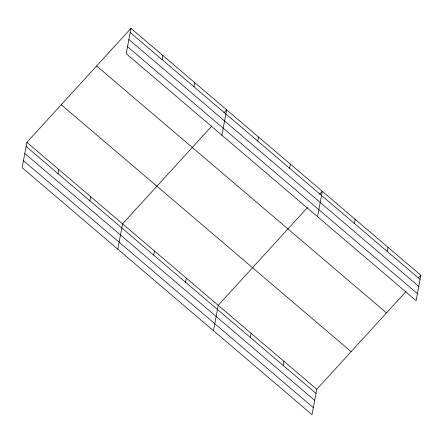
<?xml version="1.0" encoding="UTF-8"?>
<svg xmlns="http://www.w3.org/2000/svg" width="443" height="443" viewBox="0 0 443 443"><rect width="100%" height="100%" fill="white"/><g stroke="black" fill="none" stroke-linecap="round" stroke-linejoin="round"><path stroke-width="0.66" d="M130.973 28.346L126.222 53.714L416.104 300.647L420.85 275.28L130.973 28.346L26.896 142.353L22.15 167.72L312.027 414.654L316.778 389.286L405.998 291.549M58.016 173.628L58.786 169.514M89.901 200.79L90.671 196.675M117.81 249.21L122.556 223.837L211.782 126.1M162.088 59.617L162.858 55.508M153.677 255.113L154.446 251.004M193.973 86.784L194.743 82.669M185.562 282.28L186.331 278.165M221.882 135.204L226.633 109.831L223.848 112.882M213.471 330.7L218.216 305.327L307.442 207.59M257.748 141.107L258.518 136.998M250.301 337.428L251.07 333.313M289.633 168.268L290.403 164.159M283.155 365.414L283.924 361.3M317.542 216.693L322.294 191.321L319.508 194.372M354.372 223.422L355.142 219.307M387.226 251.408L387.996 247.294M418.53 277.822L420.85 275.28M130.203 32.455L420.08 279.389M128.891 39.471L418.768 286.405M127.534 46.698L417.417 293.631M96.629 65.968L386.506 312.902M61.245 104.731L351.122 351.664M26.896 142.353L316.778 389.286M26.126 146.461L316.009 393.401M24.814 153.477L314.696 400.411M23.462 160.704L313.339 407.643"/></g></svg>
